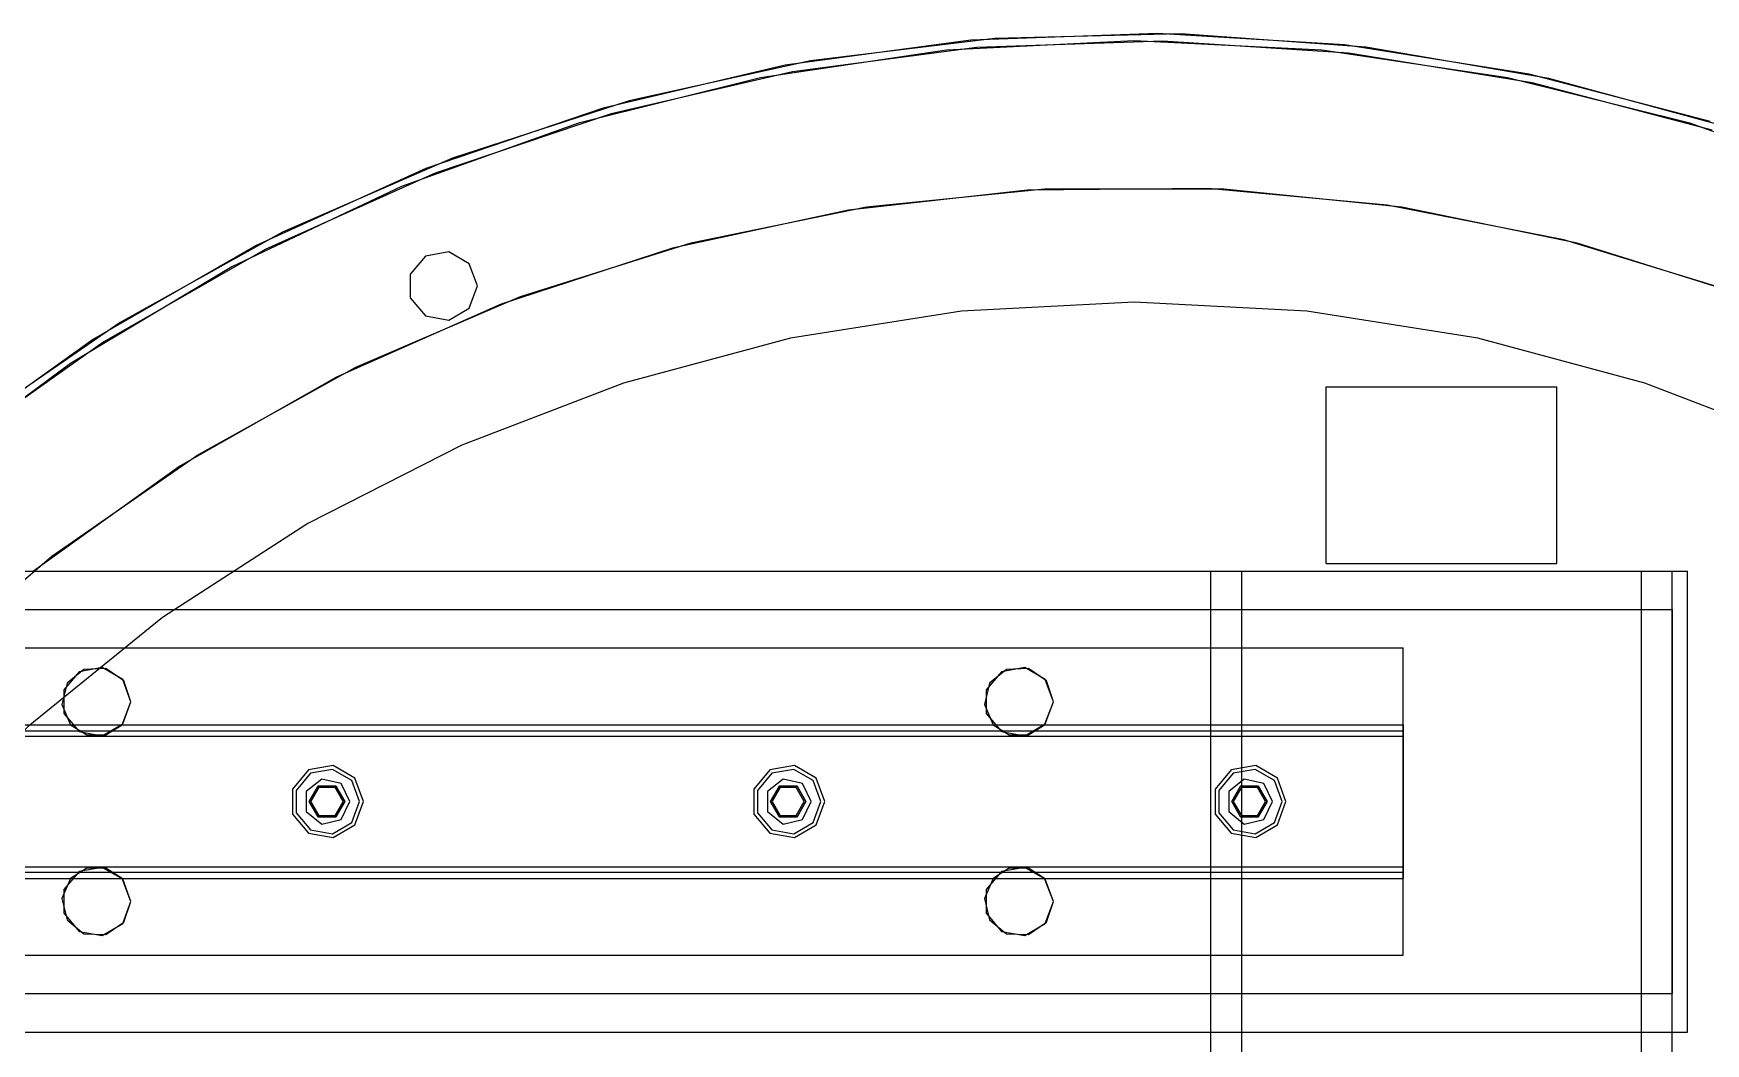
# Model space of a CAD drawing. Header units: millimetres. Extents: x -201 to 3037, y -406 to 3230.
# Drawn here: x 1016.8 to 1234.3, y 2718.5 to 2850 of the extents above; entities that cross this region are included whole.
import ezdxf

# ---------------------------------------------------------------- set-up
doc = ezdxf.new("R2010")
doc.units = ezdxf.units.MM
doc.layers.add('HIDDEN', color=8, linetype='Continuous')
doc.layers.add('VISIBLE', color=7, linetype='Continuous')

msp = doc.modelspace()

# ---------------------------------------------------------------- linework, layer by layer
at = {"layer": 'HIDDEN'}
for points in [[(1237.25, 2837.76), (1213.95, 2844.11), (1190.13, 2848.18), (1166.04, 2849.93), (1141.89, 2849.34), (1117.91, 2846.43), (1094.32, 2841.22), (1071.35, 2833.75), (1049.2, 2824.11), (1028.09, 2812.37), (1008.21, 2798.64), (989.75, 2783.07), (972.87, 2765.78), (957.75, 2746.95), (944.51, 2726.74), (933.28, 2705.35), (924.17, 2682.98), (917.26, 2659.83), (912.62, 2636.12), (910.29, 2612.08)], [(1237.25, 2837.76), (1213.95, 2844.11), (1190.13, 2848.18), (1166.04, 2849.93), (1141.89, 2849.34), (1117.91, 2846.43), (1094.32, 2841.22), (1071.35, 2833.75), (1049.2, 2824.11), (1028.09, 2812.37), (1008.21, 2798.64), (989.75, 2783.07), (972.87, 2765.78), (957.75, 2746.95), (944.51, 2726.74), (933.28, 2705.35), (924.17, 2682.98), (917.26, 2659.83), (912.62, 2636.12), (910.29, 2612.08)], [(1237.25, 2837.76), (1213.95, 2844.11), (1190.13, 2848.18), (1166.04, 2849.93), (1141.89, 2849.34), (1117.91, 2846.43), (1094.32, 2841.22), (1071.35, 2833.75), (1049.2, 2824.11), (1028.09, 2812.37), (1008.21, 2798.64), (989.75, 2783.07), (972.87, 2765.78), (957.75, 2746.95), (944.51, 2726.74), (933.28, 2705.35), (924.17, 2682.98), (917.26, 2659.83), (912.62, 2636.12), (910.29, 2612.08)], [(1255.29, 2830.05), (1232.28, 2838.28), (1208.58, 2844.22), (1184.41, 2847.8), (1160, 2849), (1135.59, 2847.8), (1111.42, 2844.22), (1087.72, 2838.28), (1064.71, 2830.05), (1042.62, 2819.6), (1021.66, 2807.04), (1002.04, 2792.48), (983.93, 2776.07), (967.52, 2757.96), (952.96, 2738.34), (940.4, 2717.38), (929.95, 2695.29), (921.72, 2672.28), (915.78, 2648.58), (912.2, 2624.41)], [(1239.88, 2815.68), (1217.65, 2822.66), (1194.83, 2827.35), (1171.65, 2829.7), (1148.35, 2829.7), (1125.17, 2827.35), (1102.35, 2822.66), (1080.12, 2815.68), (1058.71, 2806.5), (1038.34, 2795.19), (1019.22, 2781.88), (1001.54, 2766.7), (985.49, 2749.82), (971.22, 2731.39), (958.9, 2711.62), (948.64, 2690.7), (940.55, 2668.85), (934.71, 2646.3), (931.18, 2623.27)], [(1074.57, 2817.11), (1073.52, 2820), (1070.85, 2821.54), (1067.82, 2821.01), (1065.84, 2818.65), (1065.84, 2815.57), (1067.82, 2813.21), (1070.85, 2812.68), (1073.52, 2814.22), (1074.57, 2817.11)], [(1074.57, 2817.11), (1073.52, 2820), (1070.85, 2821.54), (1067.82, 2821.01), (1065.84, 2818.65), (1065.84, 2815.57), (1067.82, 2813.21), (1070.85, 2812.68), (1073.52, 2814.22), (1074.57, 2817.11)], [(1247.45, 2796.41), (1226.44, 2804.48), (1204.7, 2810.3), (1182.47, 2813.82), (1160, 2815), (1137.53, 2813.82), (1115.3, 2810.3), (1093.56, 2804.48), (1072.55, 2796.41), (1052.5, 2786.2), (1033.63, 2773.94), (1016.14, 2759.78), (1000.22, 2743.86), (986.06, 2726.37), (973.8, 2707.5), (963.59, 2687.45), (955.52, 2666.44), (949.7, 2644.7), (946.18, 2622.47)], [(1247.45, 2796.41), (1226.44, 2804.48), (1204.7, 2810.3), (1182.47, 2813.82), (1160, 2815), (1137.53, 2813.82), (1115.3, 2810.3), (1093.56, 2804.48), (1072.55, 2796.41), (1052.5, 2786.2), (1033.63, 2773.94), (1016.14, 2759.78), (1000.22, 2743.86), (986.06, 2726.37), (973.8, 2707.5), (963.59, 2687.45), (955.52, 2666.44), (949.7, 2644.7), (946.18, 2622.47)], [(1185, 2781), (1185, 2804)], [(1185, 2804), (1215, 2804)], [(1215, 2781), (1215, 2804)], [(10, 2780), (1230, 2780)], [(1170, 2720), (1170, 2780)], [(1170, 2420), (1170, 2780)], [(1170, 2780), (1230, 2780)], [(1170, 2780), (1230, 2780)], [(1174, 2780), (1226, 2780)], [(1174, 2780), (1226, 2780)], [(1174, 2420), (1174, 2780)], [(1174, 2420), (1174, 2780)], [(1185, 2781), (1215, 2781)], [(1226, 2420), (1226, 2780)], [(1226, 2420), (1226, 2780)], [(1230, 2720), (1230, 2780)], [(1230, 2720), (1230, 2780)], [(1230, 2780), (1232, 2780)], [(1230, 2720), (1230, 2780)], [(1230, 2420), (1230, 2780)], [(1232, 2720), (1232, 2780)], [(10, 2775), (1230, 2775)], [(10, 2775), (1230, 2775)], [(1230, 2775), (1230, 2725)], [(1230, 2775), (1230, 2725)], [(135, 2770), (1195, 2770)], [(1195, 2730), (1195, 2770)], [(1029.5, 2763), (1028.45, 2765.89), (1025.78, 2767.43), (1022.75, 2766.9), (1020.77, 2764.54), (1020.77, 2761.46), (1022.75, 2759.1), (1025.78, 2758.57), (1028.45, 2760.11), (1029.5, 2763)], [(1149.5, 2763), (1148.45, 2765.89), (1145.78, 2767.43), (1142.75, 2766.9), (1140.77, 2764.54), (1140.77, 2761.46), (1142.75, 2759.1), (1145.78, 2758.57), (1148.45, 2760.11), (1149.5, 2763)], [(135, 2760), (1195, 2760)], [(135, 2760), (1195, 2760)], [(135, 2760), (1195, 2760)], [(135, 2758.5), (1195, 2758.5)], [(1021.65, 2760), (1023.75, 2758.68), (1026.25, 2758.68), (1028.35, 2760)], [(1141.65, 2760), (1143.75, 2758.68), (1146.25, 2758.68), (1148.35, 2760)], [(1195, 2740), (1195, 2760)], [(1195, 2740), (1195, 2760)], [(1195, 2760), (1195, 2758.5)], [(1195, 2758.5), (1195, 2760)], [(1059.75, 2750), (1058.64, 2753.05), (1055.82, 2754.68), (1052.62, 2754.11), (1050.54, 2751.62), (1050.54, 2748.38), (1052.62, 2745.89), (1055.82, 2745.32), (1058.64, 2746.95), (1059.75, 2750)], [(1059.25, 2750), (1058.26, 2752.73), (1055.74, 2754.19), (1052.88, 2753.68), (1051.01, 2751.45), (1051.01, 2748.55), (1052.88, 2746.32), (1055.74, 2745.81), (1058.26, 2747.27), (1059.25, 2750)], [(1119.75, 2750), (1118.64, 2753.05), (1115.82, 2754.68), (1112.62, 2754.11), (1110.54, 2751.62), (1110.54, 2748.38), (1112.62, 2745.89), (1115.82, 2745.32), (1118.64, 2746.95), (1119.75, 2750)], [(1119.25, 2750), (1118.26, 2752.73), (1115.74, 2754.19), (1112.88, 2753.68), (1111.01, 2751.45), (1111.01, 2748.55), (1112.88, 2746.32), (1115.74, 2745.81), (1118.26, 2747.27), (1119.25, 2750)], [(1179.75, 2750), (1178.64, 2753.05), (1175.82, 2754.68), (1172.62, 2754.11), (1170.54, 2751.62), (1170.54, 2748.38), (1172.62, 2745.89), (1175.82, 2745.32), (1178.64, 2746.95), (1179.75, 2750)], [(1179.25, 2750), (1178.26, 2752.73), (1175.74, 2754.19), (1172.88, 2753.68), (1171.01, 2751.45), (1171.01, 2748.55), (1172.88, 2746.32), (1175.74, 2745.81), (1178.26, 2747.27), (1179.25, 2750)], [(1058, 2750), (1056.87, 2752.35), (1054.33, 2752.92), (1052.3, 2751.3), (1052.3, 2748.7), (1054.33, 2747.08), (1056.87, 2747.65), (1058, 2750)], [(1058, 2750), (1056.87, 2752.35), (1054.33, 2752.92), (1052.3, 2751.3), (1052.3, 2748.7), (1054.33, 2747.08), (1056.87, 2747.65), (1058, 2750)], [(1053.85, 2752), (1052.69, 2750)], [(1057.1, 2750), (1056.05, 2751.82), (1053.95, 2751.82), (1052.9, 2750), (1053.95, 2748.18), (1056.05, 2748.18), (1057.1, 2750)], [(1057.1, 2750), (1056.05, 2751.82), (1053.95, 2751.82), (1052.9, 2750), (1053.95, 2748.18), (1056.05, 2748.18), (1057.1, 2750)], [(1056.15, 2752), (1053.85, 2752)], [(1057.31, 2750), (1056.15, 2752)], [(1118, 2750), (1116.87, 2752.35), (1114.33, 2752.92), (1112.3, 2751.3), (1112.3, 2748.7), (1114.33, 2747.08), (1116.87, 2747.65), (1118, 2750)], [(1118, 2750), (1116.87, 2752.35), (1114.33, 2752.92), (1112.3, 2751.3), (1112.3, 2748.7), (1114.33, 2747.08), (1116.87, 2747.65), (1118, 2750)], [(1113.85, 2752), (1112.69, 2750)], [(1117.1, 2750), (1116.05, 2751.82), (1113.95, 2751.82), (1112.9, 2750), (1113.95, 2748.18), (1116.05, 2748.18), (1117.1, 2750)], [(1117.1, 2750), (1116.05, 2751.82), (1113.95, 2751.82), (1112.9, 2750), (1113.95, 2748.18), (1116.05, 2748.18), (1117.1, 2750)], [(1116.15, 2752), (1113.85, 2752)], [(1117.31, 2750), (1116.15, 2752)], [(1178, 2750), (1176.87, 2752.35), (1174.33, 2752.92), (1172.3, 2751.3), (1172.3, 2748.7), (1174.33, 2747.08), (1176.87, 2747.65), (1178, 2750)], [(1178, 2750), (1176.87, 2752.35), (1174.33, 2752.92), (1172.3, 2751.3), (1172.3, 2748.7), (1174.33, 2747.08), (1176.87, 2747.65), (1178, 2750)], [(1173.85, 2752), (1172.69, 2750)], [(1177.1, 2750), (1176.05, 2751.82), (1173.95, 2751.82), (1172.9, 2750), (1173.95, 2748.18), (1176.05, 2748.18), (1177.1, 2750)], [(1177.1, 2750), (1176.05, 2751.82), (1173.95, 2751.82), (1172.9, 2750), (1173.95, 2748.18), (1176.05, 2748.18), (1177.1, 2750)], [(1176.15, 2752), (1173.85, 2752)], [(1177.31, 2750), (1176.15, 2752)], [(1052.69, 2750), (1053.85, 2748)], [(1056.15, 2748), (1057.31, 2750)], [(1112.69, 2750), (1113.85, 2748)], [(1116.15, 2748), (1117.31, 2750)], [(1172.69, 2750), (1173.85, 2748)], [(1176.15, 2748), (1177.31, 2750)], [(1053.85, 2748), (1056.15, 2748)], [(1113.85, 2748), (1116.15, 2748)], [(1173.85, 2748), (1176.15, 2748)], [(135, 2741.5), (1195, 2741.5)], [(1029.5, 2737), (1028.45, 2739.89), (1025.78, 2741.43), (1022.75, 2740.9), (1020.77, 2738.54), (1020.77, 2735.46), (1022.75, 2733.1), (1025.78, 2732.57), (1028.45, 2734.11), (1029.5, 2737)], [(1028.35, 2740), (1026.25, 2741.32), (1023.75, 2741.32), (1021.65, 2740)], [(1149.5, 2737), (1148.45, 2739.89), (1145.78, 2741.43), (1142.75, 2740.9), (1140.77, 2738.54), (1140.77, 2735.46), (1142.75, 2733.1), (1145.78, 2732.57), (1148.45, 2734.11), (1149.5, 2737)], [(1148.35, 2740), (1146.25, 2741.32), (1143.75, 2741.32), (1141.65, 2740)], [(1195, 2740), (1195, 2741.5)], [(1195, 2741.5), (1195, 2740)], [(135, 2740), (1195, 2740)], [(135, 2740), (1195, 2740)], [(135, 2740), (1195, 2740)], [(135, 2730), (1195, 2730)], [(10, 2725), (1230, 2725)], [(10, 2725), (1230, 2725)], [(10, 2720), (1230, 2720)], [(1230, 2720), (1232, 2720)]]:
    msp.add_lwpolyline(points, dxfattribs=at)
at = {"layer": 'VISIBLE'}
for points in [[(1234.95, 2838.5), (1211.4, 2844.66), (1187.36, 2848.5), (1163.07, 2849.98), (1138.74, 2849.09), (1114.62, 2845.85), (1090.92, 2840.27), (1067.88, 2832.41), (1045.72, 2822.35), (1024.63, 2810.18), (1004.83, 2796.02), (986.51, 2780)], [(1235.19, 2837.38), (1211.79, 2843.55), (1187.9, 2847.43), (1163.75, 2848.97), (1139.56, 2848.16), (1115.57, 2845), (1091.99, 2839.53), (1069.06, 2831.8), (1046.98, 2821.87), (1025.98, 2809.85), (1006.24, 2795.85), (987.95, 2780)], [(1390, 2600), (1388.81, 2623.41), (1385.24, 2646.57), (1379.33, 2669.25), (1371.14, 2691.21), (1360.76, 2712.22), (1348.3, 2732.07), (1333.88, 2750.55), (1317.66, 2767.46), (1299.8, 2782.64), (1280.49, 2795.92), (1259.92, 2807.16), (1238.32, 2816.25), (1215.91, 2823.1), (1192.91, 2827.63), (1169.58, 2829.8), (1146.14, 2829.58), (1122.85, 2826.98), (1099.94, 2822.02), (1077.66, 2814.76), (1056.23, 2805.26), (1035.88, 2793.64), (1016.82, 2780)], [(1185, 2781), (1185, 2804)], [(1185, 2804), (1215, 2804)], [(1215, 2781), (1215, 2804)], [(428.66, 2780), (1230, 2780)], [(1185, 2781), (1215, 2781)], [(1230, 2720), (1230, 2780)], [(1230, 2720), (1230, 2780)], [(1230, 2780), (1232, 2780)], [(1232, 2720), (1232, 2780)], [(430, 2770), (1195, 2770)], [(1195, 2760), (1195, 2770)], [(1029.5, 2763), (1028.6, 2765.71), (1026.25, 2767.32), (1023.39, 2767.2), (1021.19, 2765.39), (1020.52, 2762.62), (1021.65, 2760)], [(1149.5, 2763), (1148.6, 2765.71), (1146.25, 2767.32), (1143.39, 2767.2), (1141.19, 2765.39), (1140.52, 2762.62), (1141.65, 2760)], [(1028.35, 2760), (1029.5, 2763)], [(1148.35, 2760), (1149.5, 2763)], [(430, 2760), (1195, 2760)], [(430, 2759.2), (1195, 2759.2)], [(1195, 2760), (1195, 2759.2)], [(1195, 2759.2), (1195, 2740.8)], [(1059.75, 2750), (1058.64, 2753.05), (1055.82, 2754.68), (1052.62, 2754.11), (1050.54, 2751.62), (1050.54, 2748.38), (1052.62, 2745.89), (1055.82, 2745.32), (1058.64, 2746.95), (1059.75, 2750)], [(1059.25, 2750), (1058.26, 2752.73), (1055.74, 2754.19), (1052.88, 2753.68), (1051.01, 2751.45), (1051.01, 2748.55), (1052.88, 2746.32), (1055.74, 2745.81), (1058.26, 2747.27), (1059.25, 2750)], [(1119.75, 2750), (1118.64, 2753.05), (1115.82, 2754.68), (1112.62, 2754.11), (1110.54, 2751.62), (1110.54, 2748.38), (1112.62, 2745.89), (1115.82, 2745.32), (1118.64, 2746.95), (1119.75, 2750)], [(1119.25, 2750), (1118.26, 2752.73), (1115.74, 2754.19), (1112.88, 2753.68), (1111.01, 2751.45), (1111.01, 2748.55), (1112.88, 2746.32), (1115.74, 2745.81), (1118.26, 2747.27), (1119.25, 2750)], [(1179.75, 2750), (1178.64, 2753.05), (1175.82, 2754.68), (1172.62, 2754.11), (1170.54, 2751.62), (1170.54, 2748.38), (1172.62, 2745.89), (1175.82, 2745.32), (1178.64, 2746.95), (1179.75, 2750)], [(1179.25, 2750), (1178.26, 2752.73), (1175.74, 2754.19), (1172.88, 2753.68), (1171.01, 2751.45), (1171.01, 2748.55), (1172.88, 2746.32), (1175.74, 2745.81), (1178.26, 2747.27), (1179.25, 2750)], [(1052.69, 2750), (1053.85, 2752)], [(1053.85, 2752), (1056.15, 2752)], [(1056.15, 2752), (1057.31, 2750)], [(1112.69, 2750), (1113.85, 2752)], [(1113.85, 2752), (1116.15, 2752)], [(1116.15, 2752), (1117.31, 2750)], [(1172.69, 2750), (1173.85, 2752)], [(1173.85, 2752), (1176.15, 2752)], [(1176.15, 2752), (1177.31, 2750)], [(1053.85, 2748), (1052.69, 2750)], [(1057.31, 2750), (1056.15, 2748)], [(1113.85, 2748), (1112.69, 2750)], [(1117.31, 2750), (1116.15, 2748)], [(1173.85, 2748), (1172.69, 2750)], [(1177.31, 2750), (1176.15, 2748)], [(1056.15, 2748), (1053.85, 2748)], [(1116.15, 2748), (1113.85, 2748)], [(1176.15, 2748), (1173.85, 2748)], [(430, 2740.8), (1195, 2740.8)], [(1195, 2740.8), (1195, 2740)], [(430, 2740), (1195, 2740)], [(1021.65, 2740), (1020.52, 2737.38), (1021.19, 2734.61), (1023.39, 2732.8), (1026.25, 2732.68), (1028.6, 2734.29), (1029.5, 2737)], [(1029.5, 2737), (1028.35, 2740)], [(1141.65, 2740), (1140.52, 2737.38), (1141.19, 2734.61), (1143.39, 2732.8), (1146.25, 2732.68), (1148.6, 2734.29), (1149.5, 2737)], [(1149.5, 2737), (1148.35, 2740)], [(1195, 2730), (1195, 2740)], [(430, 2730), (1195, 2730)], [(430, 2720), (1230, 2720)], [(1170, 2717), (1170, 2720)], [(1230, 2720), (1232, 2720)], [(1230, 2717), (1230, 2720)]]:
    msp.add_lwpolyline(points, dxfattribs=at)

doc.saveas('drawing.dxf')
